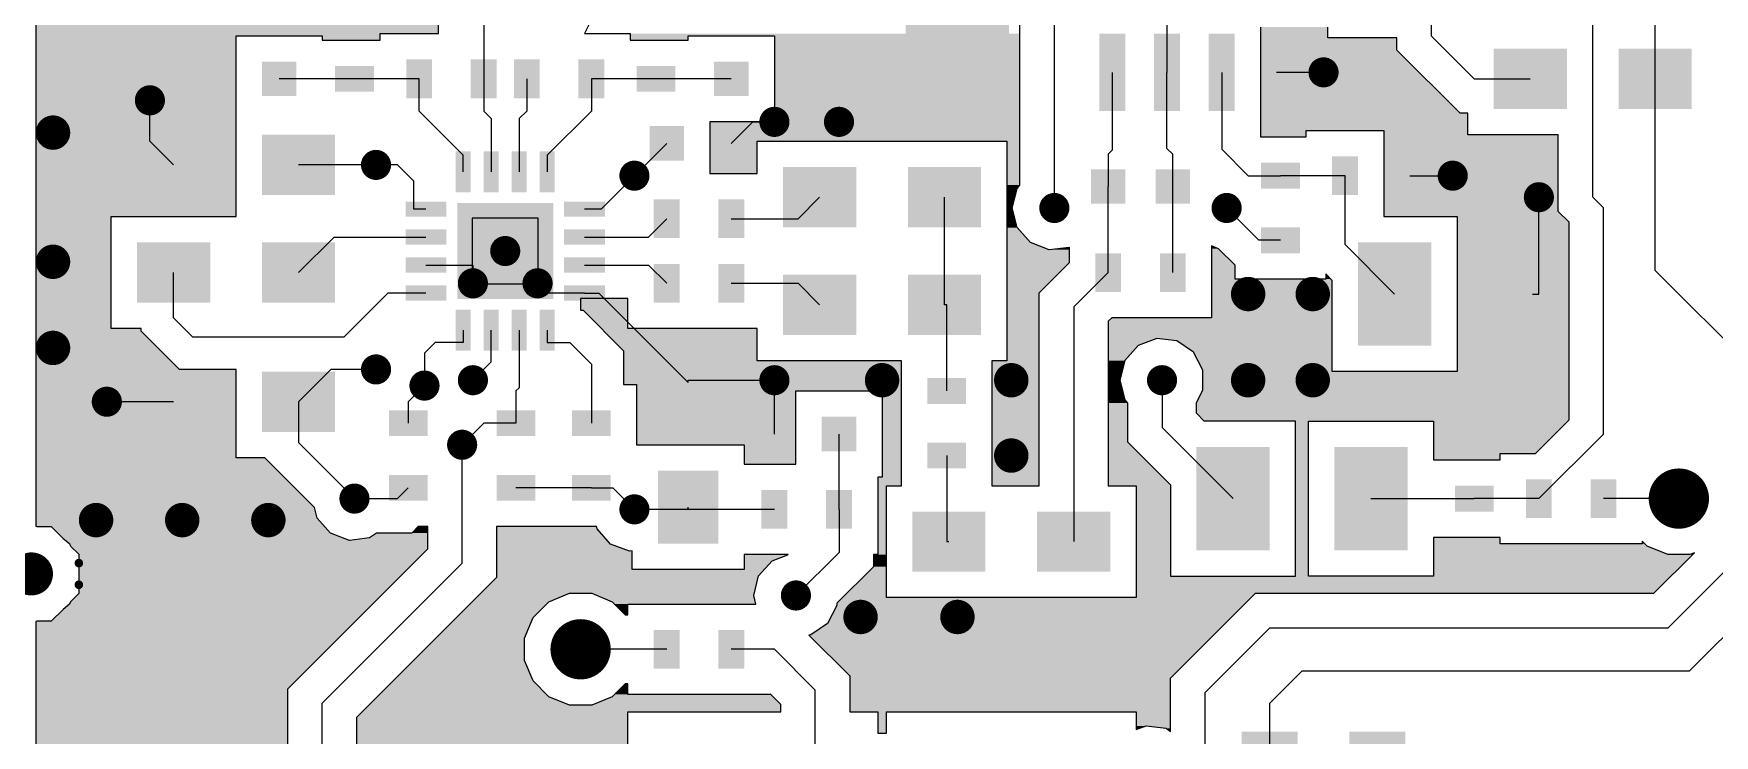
# Model space of a CAD drawing. Extents: x 295 to 953, y 10 to 290.
# Drawn here: x 564.1 to 628.5, y 129.6 to 156.4 of the extents above; entities that cross this region are included whole.
import ezdxf

# ---------------------------------------------------------------- set-up
doc = ezdxf.new("R2010")
doc.units = 0
doc.header["$LTSCALE"] = 5
doc.header["$MEASUREMENT"] = 0
doc.layers.get('0').update_dxf_attribs({"linetype": 'CONTINUOUS', "lineweight": 25})
doc.layers.add('16_COMP_GBR', color=1, linetype='CONTINUOUS')

msp = doc.modelspace()

# ---------------------------------------------------------------- linework, layer by layer
for points, const_width in [([(613.264, 154.96, 1), (613.841, 154.96, 1)], 0.577), ([(568.301, 153.888, 1), (568.879, 153.888, 1)], 0.577), ([(564.548, 152.65, 1), (565.208, 152.65, 1)], 0.66), ([(592.226, 153.063, 1), (592.804, 153.063, 1)], 0.577), ([(594.701, 153.063, 1), (595.279, 153.063, 1)], 0.577), ([(576.964, 151.413, 1), (577.541, 151.413, 1)], 0.577), ([(586.864, 151, 1), (587.441, 151, 1)], 0.577), ([(618.214, 151, 1), (618.791, 151, 1)], 0.577), ([(621.514, 150.175, 1), (622.091, 150.175, 1)], 0.577), ([(602.951, 149.762, 1), (603.529, 149.762, 1)], 0.577), ([(609.551, 149.762, 1), (610.129, 149.762, 1)], 0.577), ([(564.548, 147.7, 1), (565.208, 147.7, 1)], 0.66), ([(581.914, 148.113, 1), (582.491, 148.113, 1)], 0.577), ([(580.676, 146.875, 1), (581.254, 146.875, 1)], 0.577), ([(583.151, 146.875, 1), (583.729, 146.875, 1)], 0.577), ([(610.335, 146.463, 1), (610.995, 146.463, 1)], 0.66), ([(612.81, 146.463, 1), (613.47, 146.463, 1)], 0.66), ([(564.548, 144.4, 1), (565.208, 144.4, 1)], 0.66), ([(576.964, 143.575, 1), (577.541, 143.575, 1)], 0.577), ([(580.676, 143.162, 1), (581.254, 143.162, 1)], 0.577), ([(592.226, 143.162, 1), (592.804, 143.162, 1)], 0.577), ([(596.31, 143.162, 1), (596.97, 143.162, 1)], 0.66), ([(601.26, 143.162, 1), (601.92, 143.162, 1)], 0.66), ([(607.076, 143.162, 1), (607.654, 143.162, 1)], 0.577), ([(610.335, 143.162, 1), (610.995, 143.162, 1)], 0.66), ([(612.81, 143.162, 1), (613.47, 143.162, 1)], 0.66), ([(578.82, 142.956, 1), (579.398, 142.956, 1)], 0.577), ([(566.651, 142.338, 1), (567.229, 142.338, 1)], 0.577), ([(580.264, 140.688, 1), (580.841, 140.688, 1)], 0.577), ([(601.26, 140.275, 1), (601.92, 140.275, 1)], 0.66), ([(626.588, 138.625, 1), (627.743, 138.625, 1)], 1.155), ([(576.139, 138.625, 1), (576.716, 138.625, 1)], 0.577), ([(566.198, 137.8, 1), (566.858, 137.8, 1)], 0.66), ([(569.498, 137.8, 1), (570.158, 137.8, 1)], 0.66), ([(572.798, 137.8, 1), (573.458, 137.8, 1)], 0.66), ([(586.864, 138.213, 1), (587.441, 138.213, 1)], 0.577), ([(563.64, 135.738, 1), (564.465, 135.738, 1)], 0.825), ([(565.785, 136.152, 1), (565.95, 136.152, 1)], 0.165), ([(565.785, 135.323, 1), (565.95, 135.323, 1)], 0.165), ([(593.051, 134.912, 1), (593.629, 134.912, 1)], 0.577), ([(595.485, 134.088, 1), (596.145, 134.088, 1)], 0.66), ([(599.198, 134.088, 1), (599.858, 134.088, 1)], 0.66), ([(584.513, 132.85, 1), (585.668, 132.85, 1)], 1.155)]:
    msp.add_lwpolyline(points, format="xyb", close=True, dxfattribs=dict(const_width=const_width))
for points in [[(601.508, 156.775), (601.508, 153.97), (597.548, 156.775), (597.548, 153.97)], [(605.954, 156.445), (605.954, 153.475), (604.964, 156.445), (604.964, 153.475)], [(608.05, 156.445), (608.05, 153.475), (607.06, 156.445), (607.06, 153.475)], [(610.145, 156.445), (610.145, 153.475), (609.155, 156.445), (609.155, 153.475)], [(612.241, 156.445), (612.241, 153.475), (611.251, 156.445), (611.251, 153.475)], [(622.875, 155.868), (622.875, 153.558), (620.07, 155.868), (620.07, 153.558)], [(627.66, 155.868), (627.66, 153.558), (624.855, 155.868), (624.855, 153.558)], [(574.2, 155.373), (574.2, 154.053), (572.88, 155.373), (572.88, 154.053)], [(577.17, 155.208), (577.17, 154.218), (575.685, 155.208), (575.685, 154.218)], [(579.398, 155.455), (579.398, 153.97), (578.408, 155.455), (578.408, 153.97)], [(581.873, 155.455), (581.873, 153.97), (580.883, 155.455), (580.883, 153.97)], [(583.523, 155.455), (583.523, 153.97), (582.533, 155.455), (582.533, 153.97)], [(585.998, 155.455), (585.998, 153.97), (585.008, 155.455), (585.008, 153.97)], [(588.72, 155.208), (588.72, 154.218), (587.235, 155.208), (587.235, 154.218)], [(591.525, 155.373), (591.525, 154.053), (590.205, 155.373), (590.205, 154.053)], [(589.05, 152.898), (589.05, 151.578), (587.73, 152.898), (587.73, 151.578)], [(591.525, 152.898), (591.525, 151.578), (590.205, 152.898), (590.205, 151.578)], [(570.9, 152.568), (570.9, 150.258), (568.095, 152.568), (568.095, 150.258)], [(575.685, 152.568), (575.685, 150.258), (572.88, 152.568), (572.88, 150.258)], [(580.883, 151.932), (580.883, 150.365), (580.305, 151.932), (580.305, 150.365)], [(581.955, 151.932), (581.955, 150.365), (581.378, 151.932), (581.378, 150.365)], [(583.028, 151.932), (583.028, 150.365), (582.45, 151.932), (582.45, 150.365)], [(584.1, 151.932), (584.1, 150.365), (583.523, 151.932), (583.523, 150.365)], [(595.65, 151.33), (595.65, 149.02), (592.845, 151.33), (592.845, 149.02)], [(600.435, 151.33), (600.435, 149.02), (597.63, 151.33), (597.63, 149.02)], [(612.645, 151.495), (612.645, 150.505), (611.16, 151.495), (611.16, 150.505)], [(614.873, 151.743), (614.873, 150.258), (613.883, 151.743), (613.883, 150.258)], [(617.348, 151.743), (617.348, 150.258), (616.358, 151.743), (616.358, 150.258)], [(605.963, 151.248), (605.963, 149.928), (604.643, 151.248), (604.643, 149.928)], [(608.438, 151.248), (608.438, 149.928), (607.118, 151.248), (607.118, 149.928)], [(588.885, 150.093), (588.885, 148.608), (587.895, 150.093), (587.895, 148.608)], [(591.36, 150.093), (591.36, 148.608), (590.37, 150.093), (590.37, 148.608)], [(579.95, 150.01), (579.95, 149.433), (578.383, 150.01), (578.383, 149.433)], [(584.042, 149.952), (584.042, 146.273), (580.363, 149.952), (580.363, 146.273)], [(586.022, 150.01), (586.022, 149.433), (584.455, 150.01), (584.455, 149.433)], [(579.95, 148.938), (579.95, 148.36), (578.383, 148.938), (578.383, 148.36)], [(586.022, 148.938), (586.022, 148.36), (584.455, 148.938), (584.455, 148.36)], [(612.645, 149.02), (612.645, 148.03), (611.16, 149.02), (611.16, 148.03)], [(570.9, 148.443), (570.9, 146.133), (568.095, 148.443), (568.095, 146.133)], [(575.685, 148.443), (575.685, 146.133), (572.88, 148.443), (572.88, 146.133)], [(617.678, 148.443), (617.678, 144.483), (614.873, 148.443), (614.873, 144.483)], [(622.958, 148.443), (622.958, 144.483), (620.153, 148.443), (620.153, 144.483)], [(579.95, 147.865), (579.95, 147.288), (578.383, 147.865), (578.383, 147.288)], [(586.022, 147.865), (586.022, 147.288), (584.455, 147.865), (584.455, 147.288)], [(588.885, 147.618), (588.885, 146.133), (587.895, 147.618), (587.895, 146.133)], [(591.36, 147.618), (591.36, 146.133), (590.37, 147.618), (590.37, 146.133)], [(605.798, 148.03), (605.798, 146.545), (604.808, 148.03), (604.808, 146.545)], [(608.273, 148.03), (608.273, 146.545), (607.283, 148.03), (607.283, 146.545)], [(595.65, 147.205), (595.65, 144.895), (592.845, 147.205), (592.845, 144.895)], [(600.435, 147.205), (600.435, 144.895), (597.63, 147.205), (597.63, 144.895)], [(579.95, 146.793), (579.95, 146.215), (578.383, 146.793), (578.383, 146.215)], [(586.022, 146.793), (586.022, 146.215), (584.455, 146.793), (584.455, 146.215)], [(580.883, 145.86), (580.883, 144.293), (580.305, 145.86), (580.305, 144.293)], [(581.955, 145.86), (581.955, 144.293), (581.378, 145.86), (581.378, 144.293)], [(583.028, 145.86), (583.028, 144.293), (582.45, 145.86), (582.45, 144.293)], [(584.1, 145.86), (584.1, 144.293), (583.523, 145.86), (583.523, 144.293)], [(590.37, 144.483), (590.37, 141.678), (588.06, 144.483), (588.06, 141.678)], [(570.9, 143.493), (570.9, 141.183), (568.095, 143.493), (568.095, 141.183)], [(575.685, 143.493), (575.685, 141.183), (572.88, 143.493), (572.88, 141.183)], [(599.858, 143.245), (599.858, 142.255), (598.373, 143.245), (598.373, 142.255)], [(579.233, 142.008), (579.233, 141.018), (577.748, 142.008), (577.748, 141.018)], [(583.358, 142.008), (583.358, 141.018), (581.873, 142.008), (581.873, 141.018)], [(586.245, 142.008), (586.245, 141.018), (584.76, 142.008), (584.76, 141.018)], [(593.175, 141.76), (593.175, 140.44), (591.855, 141.76), (591.855, 140.44)], [(595.65, 141.76), (595.65, 140.44), (594.33, 141.76), (594.33, 140.44)], [(599.858, 140.77), (599.858, 139.78), (598.373, 140.77), (598.373, 139.78)], [(611.49, 140.605), (611.49, 136.645), (608.685, 140.605), (608.685, 136.645)], [(616.77, 140.605), (616.77, 136.645), (613.965, 140.605), (613.965, 136.645)], [(579.233, 139.533), (579.233, 138.543), (577.748, 139.533), (577.748, 138.543)], [(583.358, 139.533), (583.358, 138.543), (581.873, 139.533), (581.873, 138.543)], [(586.245, 139.533), (586.245, 138.543), (584.76, 139.533), (584.76, 138.543)], [(590.37, 139.698), (590.37, 136.893), (588.06, 139.698), (588.06, 136.893)], [(620.07, 139.12), (620.07, 138.13), (618.585, 139.12), (618.585, 138.13)], [(622.298, 139.368), (622.298, 137.883), (621.308, 139.368), (621.308, 137.883)], [(624.773, 139.368), (624.773, 137.883), (623.783, 139.368), (623.783, 137.883)], [(593.01, 138.955), (593.01, 137.47), (592.02, 138.955), (592.02, 137.47)], [(595.485, 138.955), (595.485, 137.47), (594.495, 138.955), (594.495, 137.47)], [(600.6, 138.13), (600.6, 135.82), (597.795, 138.13), (597.795, 135.82)], [(605.385, 138.13), (605.385, 135.82), (602.58, 138.13), (602.58, 135.82)], [(620.07, 136.645), (620.07, 135.655), (618.585, 136.645), (618.585, 135.655)], [(588.885, 133.593), (588.885, 132.108), (587.895, 133.593), (587.895, 132.108)], [(591.36, 133.593), (591.36, 132.108), (590.37, 133.593), (590.37, 132.108)], [(612.559, 129.697), (612.559, 126.763), (610.421, 129.697), (610.421, 126.763)], [(616.684, 129.697), (616.684, 126.763), (614.546, 129.697), (614.546, 126.763)]]:
    msp.add_solid(points)
at = {"layer": '16_COMP_GBR', "color": 7}
for p, q in [((623.865, 150.175), (623.865, 165.025)), ((564.218, 159.993), (564.218, 137.562)), ((579.645, 156.445), (579.645, 159.993)), ((603.24, 149.762), (603.24, 159.663)), ((626.258, 154.713), (626.258, 158.838)), ((601.92, 150.637), (601.92, 158.26)), ((617.678, 158.013), (617.678, 156.363)), ((581.378, 157.188), (581.378, 154.713)), ((585.42, 156.801), (585.234, 156.445)), ((607.555, 156.965), (607.555, 154.96)), ((611.135, 156.693), (611.135, 152.485)), ((613.718, 156.28), (613.718, 156.693)), ((571.89, 156.363), (575.19, 156.363)), ((571.89, 149.433), (571.89, 156.363)), ((575.19, 156.363), (575.19, 156.198)), ((575.19, 156.198), (577.418, 156.198)), ((577.418, 156.445), (579.645, 156.445)), ((577.418, 156.198), (577.418, 156.445)), ((585.234, 156.445), (586.988, 156.445)), ((586.988, 156.445), (586.988, 156.198)), ((586.988, 156.198), (589.215, 156.198)), ((589.215, 156.363), (592.515, 156.363)), ((589.215, 156.198), (589.215, 156.363)), ((592.515, 156.363), (592.515, 153.063)), ((616.358, 156.28), (613.718, 156.28)), ((616.358, 155.816), (616.358, 156.28)), ((619.328, 154.713), (617.678, 156.363)), ((618.781, 153.393), (616.358, 155.816)), ((576.428, 154.713), (573.54, 154.713)), ((578.903, 154.713), (576.428, 154.713)), ((578.903, 153.475), (578.903, 154.713)), ((581.378, 154.713), (581.378, 153.475)), ((583.028, 154.713), (583.028, 153.475)), ((585.503, 154.713), (585.503, 153.475)), ((587.978, 154.713), (585.503, 154.713)), ((590.865, 154.713), (587.978, 154.713)), ((605.459, 154.96), (605.459, 151.982)), ((607.555, 152.048), (607.555, 154.96)), ((609.65, 154.96), (609.65, 152.015)), ((613.553, 154.96), (611.746, 154.96)), ((619.328, 154.713), (621.473, 154.713)), ((626.258, 147.37), (626.258, 154.713)), ((568.59, 152.32), (568.59, 153.888)), ((578.903, 153.475), (580.594, 151.784)), ((581.666, 153.186), (581.378, 153.475)), ((582.739, 153.186), (583.028, 153.475)), ((583.811, 151.784), (585.503, 153.475)), ((619.08, 153.393), (618.781, 153.393)), ((619.08, 152.568), (619.08, 153.393)), ((581.666, 153.186), (581.666, 151.149)), ((582.739, 153.186), (582.739, 151.149)), ((590.04, 153.063), (590.04, 151.083)), ((592.515, 153.063), (590.04, 153.063)), ((590.865, 152.238), (591.69, 153.063)), ((591.69, 153.063), (592.515, 153.063)), ((612.893, 152.733), (615.863, 152.733)), ((612.893, 152.485), (612.893, 152.733)), ((615.863, 152.733), (615.863, 149.433)), ((569.498, 151.413), (568.59, 152.32)), ((588.39, 152.238), (587.153, 151)), ((591.855, 152.32), (601.425, 152.32)), ((591.855, 151.083), (591.855, 152.32)), ((601.425, 152.32), (601.425, 143.905)), ((605.303, 151.825), (605.459, 151.982)), ((607.555, 152.048), (607.778, 151.825)), ((610.665, 151), (609.65, 152.015)), ((611.135, 152.485), (612.893, 152.485)), ((622.545, 152.568), (619.08, 152.568)), ((622.545, 149.629), (622.545, 152.568)), ((577.253, 151.413), (574.283, 151.413)), ((578.078, 151.413), (577.253, 151.413)), ((578.078, 151.413), (578.696, 150.794)), ((580.594, 151.149), (580.594, 151.784)), ((583.811, 151.784), (583.811, 151.149)), ((605.303, 151.825), (605.303, 150.588)), ((607.778, 150.588), (607.778, 151.825)), ((578.696, 149.721), (578.696, 150.794)), ((587.153, 151), (585.874, 149.721)), ((590.04, 151.083), (591.855, 151.083)), ((610.665, 151), (611.903, 151)), ((614.378, 151), (611.903, 151)), ((614.378, 148.36), (614.378, 151)), ((616.853, 151), (618.503, 151)), ((594.248, 150.175), (593.423, 149.35)), ((599.033, 146.05), (599.033, 150.175)), ((601.625, 149.762), (601.811, 150.513)), ((601.811, 150.513), (601.92, 150.637)), ((605.303, 147.288), (605.303, 150.588)), ((607.778, 147.288), (607.778, 150.588)), ((621.803, 146.463), (621.803, 150.175)), ((623.865, 150.175), (624.278, 149.762)), ((567.105, 149.433), (571.89, 149.433)), ((567.105, 145.143), (567.105, 149.433)), ((579.167, 149.721), (578.696, 149.721)), ((585.874, 149.721), (585.239, 149.721)), ((601.811, 149.012), (601.625, 149.762)), ((609.84, 149.762), (611.078, 148.525)), ((615.863, 149.433), (618.668, 149.433)), ((618.668, 149.433), (618.668, 143.493)), ((622.958, 149.216), (622.545, 149.629)), ((624.278, 141.1), (624.278, 149.762)), ((580.94, 149.375), (580.94, 146.85)), ((583.465, 149.375), (580.94, 149.375)), ((583.465, 146.85), (583.465, 149.375)), ((588.39, 149.35), (587.689, 148.649)), ((590.865, 149.35), (593.423, 149.35)), ((602.323, 148.434), (601.811, 149.012)), ((622.958, 141.646), (622.958, 149.216)), ((574.283, 147.288), (575.644, 148.649)), ((575.644, 148.649), (579.167, 148.649)), ((585.239, 148.649), (587.689, 148.649)), ((603.045, 148.16), (602.323, 148.434)), ((603.813, 148.253), (603.045, 148.16)), ((603.818, 148.256), (603.813, 148.253)), ((603.818, 147.67), (603.818, 148.256)), ((609.263, 148.306), (609.263, 145.555)), ((609.533, 148.202), (609.263, 148.306)), ((610.17, 147.566), (609.533, 148.202)), ((611.903, 148.525), (611.078, 148.525)), ((616.275, 146.463), (614.378, 148.36)), ((579.167, 147.576), (580.965, 147.576)), ((580.965, 147.576), (580.965, 146.875)), ((585.239, 147.576), (587.689, 147.576)), ((588.39, 146.875), (587.689, 147.576)), ((602.663, 146.514), (603.818, 147.67)), ((610.17, 147.04), (610.17, 147.566)), ((569.498, 145.555), (569.498, 147.288)), ((580.94, 146.85), (583.465, 146.85)), ((583.44, 146.504), (583.44, 146.875)), ((590.865, 146.875), (593.423, 146.875)), ((594.248, 146.05), (593.423, 146.875)), ((605.303, 147.288), (603.983, 145.968)), ((613.635, 147.04), (610.17, 147.04)), ((613.635, 147.236), (613.635, 147.04)), ((613.883, 146.989), (613.635, 147.236)), ((613.883, 143.493), (613.883, 146.989)), ((626.258, 147.37), (630.053, 143.575)), ((576.015, 144.813), (577.706, 146.504)), ((579.167, 146.504), (577.706, 146.504)), ((585.239, 146.504), (583.44, 146.504)), ((585.09, 146.298), (585.09, 145.844)), ((586.905, 146.298), (585.09, 146.298)), ((585.239, 146.504), (585.791, 146.504)), ((589.215, 143.08), (585.791, 146.504)), ((586.905, 145.143), (586.905, 146.298)), ((602.663, 139.12), (602.663, 146.514)), ((621.555, 146.463), (621.803, 146.463)), ((569.498, 145.555), (570.24, 144.813)), ((585.09, 145.844), (585.191, 145.844)), ((585.191, 145.844), (586.74, 144.294)), ((599.115, 146.05), (599.033, 146.05)), ((599.115, 142.75), (599.115, 146.05)), ((603.983, 145.968), (603.983, 136.975)), ((605.438, 145.555), (605.303, 145.421)), ((609.263, 145.555), (605.438, 145.555)), ((568.26, 145.143), (567.105, 145.143)), ((568.26, 145.042), (568.26, 145.143)), ((569.727, 143.575), (568.26, 145.042)), ((580.594, 145.077), (580.594, 144.606)), ((581.666, 143.864), (581.666, 145.077)), ((582.739, 145.077), (582.739, 142.874)), ((583.811, 145.077), (583.811, 144.606)), ((591.855, 145.143), (586.905, 145.143)), ((591.855, 143.905), (591.855, 145.143)), ((605.303, 145.421), (605.303, 139.12)), ((576.015, 144.813), (570.24, 144.813)), ((579.109, 144.194), (579.521, 144.606)), ((580.594, 144.606), (579.521, 144.606)), ((583.811, 144.606), (584.678, 144.606)), ((585.503, 143.781), (584.678, 144.606)), ((586.74, 144.294), (586.74, 142.998)), ((606.448, 144.491), (605.936, 143.913)), ((607.17, 144.766), (606.448, 144.491)), ((607.938, 144.672), (607.17, 144.766)), ((608.574, 144.233), (607.938, 144.672)), ((579.109, 144.194), (579.109, 142.956)), ((580.965, 143.162), (581.666, 143.864)), ((585.503, 143.781), (585.503, 141.513)), ((597.383, 143.905), (591.855, 143.905)), ((597.383, 139.12), (597.383, 143.905)), ((600.848, 143.905), (600.848, 139.12)), ((601.425, 143.905), (600.848, 143.905)), ((605.936, 143.913), (605.75, 143.162)), ((608.933, 143.549), (608.574, 144.233)), ((571.89, 143.575), (569.727, 143.575)), ((571.89, 140.192), (571.89, 143.575)), ((574.283, 142.338), (575.52, 143.575)), ((577.253, 143.575), (575.52, 143.575)), ((579.109, 142.956), (578.49, 142.338)), ((586.74, 142.998), (587.235, 142.998)), ((587.235, 142.998), (587.235, 140.688)), ((589.215, 143.162), (592.515, 143.162)), ((589.215, 143.08), (589.215, 143.162)), ((592.515, 141.1), (592.515, 143.162)), ((605.75, 143.162), (605.936, 142.412)), ((607.365, 143.162), (607.365, 141.348)), ((608.933, 142.776), (608.933, 143.549)), ((618.668, 143.493), (613.883, 143.493)), ((569.498, 142.338), (566.94, 142.338)), ((574.283, 142.338), (574.283, 140.77)), ((578.49, 142.338), (578.49, 141.513)), ((582.615, 142.75), (582.739, 142.874)), ((582.615, 142.75), (582.615, 141.513)), ((593.34, 142.75), (596.64, 142.75)), ((593.34, 139.945), (593.34, 142.75)), ((596.64, 142.75), (596.64, 139.45)), ((605.936, 142.412), (606.045, 142.288)), ((608.685, 142.305), (608.933, 142.776)), ((606.045, 142.288), (606.045, 140.801)), ((608.685, 141.894), (608.685, 142.305)), ((608.985, 141.595), (608.685, 141.894)), ((580.553, 140.688), (581.378, 141.513)), ((582.615, 141.513), (581.378, 141.513)), ((594.99, 138.213), (594.99, 141.1)), ((610.088, 138.625), (607.365, 141.348)), ((612.48, 141.595), (608.985, 141.595)), ((612.48, 135.655), (612.48, 141.595)), ((612.975, 141.595), (617.76, 141.595)), ((612.975, 135.655), (612.975, 141.595)), ((617.76, 141.595), (617.76, 140.11)), ((621.669, 140.358), (622.958, 141.646)), ((621.803, 138.625), (624.278, 141.1)), ((576.428, 138.625), (574.283, 140.77)), ((580.553, 136.15), (580.553, 140.688)), ((587.235, 140.688), (591.36, 140.688)), ((591.36, 140.688), (591.36, 139.945)), ((606.045, 140.801), (607.695, 139.151)), ((572.994, 140.192), (571.89, 140.192)), ((574.895, 138.29), (572.994, 140.192)), ((591.36, 139.945), (593.34, 139.945)), ((599.115, 140.275), (599.115, 136.975)), ((617.76, 140.11), (620.318, 140.11)), ((620.318, 140.358), (621.669, 140.358)), ((620.318, 140.11), (620.318, 140.358)), ((596.475, 139.45), (596.475, 136.48)), ((596.64, 139.45), (596.475, 139.45)), ((596.805, 139.12), (597.383, 139.12)), ((596.805, 134.83), (596.805, 139.12)), ((600.848, 139.12), (602.663, 139.12)), ((605.303, 139.12), (606.375, 139.12)), ((606.375, 139.12), (606.375, 134.83)), ((607.695, 139.151), (607.695, 135.655)), ((576.428, 138.625), (578.078, 138.625)), ((578.49, 139.038), (578.078, 138.625)), ((585.503, 139.038), (582.615, 139.038)), ((585.503, 139.038), (586.328, 139.038)), ((587.153, 138.213), (586.328, 139.038)), ((615.368, 138.625), (619.328, 138.625)), ((621.803, 138.625), (619.328, 138.625)), ((627.165, 138.625), (624.278, 138.625)), ((574.999, 137.874), (574.895, 138.29)), ((575.51, 137.297), (574.999, 137.874)), ((589.215, 138.213), (587.153, 138.213)), ((589.215, 138.213), (589.215, 138.295)), ((592.515, 138.213), (589.215, 138.213)), ((594.99, 138.213), (594.99, 136.563)), ((564.218, 137.562), (564.257, 137.553)), ((564.257, 137.553), (564.805, 137.553)), ((564.805, 137.553), (565.264, 137.094)), ((576.233, 137.023), (575.51, 137.297)), ((577.276, 137.305), (577, 137.115)), ((578.624, 137.305), (577.276, 137.305)), ((578.873, 137.553), (578.624, 137.305)), ((579.233, 137.553), (578.873, 137.553)), ((579.233, 136.696), (579.233, 137.553)), ((581.873, 137.553), (581.873, 135.604)), ((585.701, 137.553), (581.873, 137.553)), ((585.724, 137.462), (585.701, 137.553)), ((586.235, 136.884), (585.724, 137.462)), ((565.264, 137.094), (565.508, 136.899)), ((565.508, 136.899), (565.554, 136.803)), ((565.554, 136.803), (565.868, 136.49)), ((573.87, 131.334), (579.233, 136.696)), ((577, 137.115), (576.233, 137.023)), ((586.958, 136.61), (586.235, 136.884)), ((587.07, 136.624), (586.958, 136.61)), ((587.07, 135.903), (587.07, 136.624)), ((593.34, 134.912), (594.99, 136.563)), ((599.115, 136.975), (599.198, 136.975)), ((617.76, 137.14), (617.76, 135.655)), ((620.318, 137.14), (617.76, 137.14)), ((620.318, 136.893), (620.318, 137.14)), ((625.763, 136.893), (620.318, 136.893)), ((625.763, 136.993), (625.763, 136.893)), ((625.951, 136.807), (625.763, 136.993)), ((626.738, 136.48), (625.951, 136.807)), ((626.206, 134.995), (627.761, 136.549)), ((629.64, 136.563), (626.753, 133.675)), ((627.761, 136.549), (627.592, 136.48)), ((565.868, 136.49), (565.868, 136.152)), ((565.868, 136.152), (565.868, 135.323)), ((580.553, 136.15), (575.19, 130.788)), ((591.36, 135.903), (587.07, 135.903)), ((591.36, 136.48), (591.36, 135.903)), ((593.041, 136.48), (591.36, 136.48)), ((591.911, 135.663), (592.423, 136.241)), ((592.423, 136.241), (593.033, 136.473)), ((593.033, 136.473), (593.041, 136.48)), ((596.31, 136.016), (594.908, 134.614)), ((596.31, 136.48), (596.31, 136.016)), ((596.475, 136.48), (596.31, 136.48)), ((627.592, 136.48), (626.738, 136.48)), ((565.868, 135.323), (565.868, 134.985)), ((581.873, 135.604), (576.51, 130.241)), ((591.725, 134.912), (591.911, 135.663)), ((607.695, 135.655), (612.48, 135.655)), ((617.76, 135.655), (612.975, 135.655)), ((631.29, 135.738), (627.578, 132.025)), ((565.554, 134.673), (565.508, 134.576)), ((565.868, 134.985), (565.554, 134.673)), ((583.272, 134.066), (583.876, 134.668)), ((583.876, 134.668), (584.663, 134.995)), ((584.663, 134.995), (585.517, 134.995)), ((585.517, 134.995), (586.306, 134.668)), ((586.306, 134.668), (586.804, 134.17)), ((586.905, 134.583), (591.807, 134.583)), ((586.905, 134.17), (586.905, 134.583)), ((591.807, 134.583), (591.725, 134.912)), ((594.908, 134.614), (594.908, 134.526)), ((606.375, 134.83), (596.805, 134.83)), ((607.695, 131.746), (610.944, 134.995)), ((610.944, 134.995), (626.206, 134.995)), ((565.264, 134.381), (564.805, 133.923)), ((565.508, 134.576), (565.264, 134.381)), ((582.945, 133.277), (583.272, 134.066)), ((586.804, 134.17), (586.905, 134.17)), ((594.908, 134.526), (594.55, 133.842)), ((564.257, 133.923), (564.218, 133.913)), ((564.218, 133.913), (564.218, 108.027)), ((564.805, 133.923), (564.257, 133.923)), ((593.913, 133.403), (593.838, 133.395)), ((593.838, 133.395), (595.403, 131.829)), ((594.55, 133.842), (593.913, 133.403)), ((611.49, 133.675), (609.015, 131.2)), ((611.49, 133.675), (626.753, 133.675)), ((582.945, 132.423), (582.945, 133.277)), ((588.39, 132.85), (585.09, 132.85)), ((592.515, 132.85), (590.865, 132.85)), ((592.515, 132.85), (594.083, 131.283)), ((583.272, 131.636), (582.945, 132.423)), ((612.728, 132.025), (611.49, 130.788)), ((612.728, 132.025), (627.578, 132.025)), ((583.876, 131.032), (583.272, 131.636)), ((586.804, 131.53), (586.306, 131.032)), ((586.905, 131.53), (586.804, 131.53)), ((586.905, 131.118), (586.905, 131.53)), ((595.403, 131.829), (595.403, 130.458)), ((607.695, 129.705), (607.695, 131.746)), ((573.87, 106.912), (573.87, 131.334)), ((575.19, 106.038), (575.19, 130.788)), ((584.663, 130.705), (583.876, 131.032)), ((586.306, 131.032), (585.517, 130.705)), ((592.35, 131.118), (586.905, 131.118)), ((592.35, 131.149), (592.35, 131.118)), ((592.763, 130.736), (592.35, 131.149)), ((592.763, 130.458), (592.763, 130.736)), ((594.083, 128.313), (594.083, 131.283)), ((609.015, 116.763), (609.015, 131.2)), ((611.49, 128.23), (611.49, 130.788)), ((576.51, 130.241), (576.51, 106.896)), ((585.517, 130.705), (584.663, 130.705)), ((586.905, 130.458), (592.763, 130.458)), ((586.905, 126.168), (586.905, 130.458)), ((595.403, 130.458), (596.475, 130.458)), ((596.475, 130.458), (596.475, 129.633)), ((596.805, 130.458), (606.375, 130.458)), ((596.805, 129.633), (596.805, 130.458)), ((606.375, 130.458), (606.375, 129.771)), ((596.475, 129.633), (596.805, 129.633)), ((606.375, 129.771), (606.758, 129.916)), ((606.758, 129.916), (607.525, 129.822)), ((607.525, 129.822), (607.695, 129.705))]:
    msp.add_line(p, q, dxfattribs=at)
for points in [[(564.218, 156.445), (564.218, 159.992), (579.645, 156.445), (579.645, 159.992)], [(611.135, 156.28), (611.135, 156.692), (613.718, 156.28), (613.718, 156.692)], [(564.218, 156.363), (564.218, 156.445), (577.418, 156.363), (577.418, 156.445)], [(564.218, 156.445), (564.218, 156.445), (577.418, 156.445), (579.645, 156.445)], [(564.218, 156.362), (564.218, 156.363), (571.89, 156.362), (575.19, 156.363)], [(564.218, 149.433), (564.218, 156.362), (571.89, 149.433), (571.89, 156.362)], [(575.19, 156.198), (575.19, 156.363), (577.418, 156.198), (577.418, 156.363)], [(586.988, 156.363), (586.988, 156.445), (601.92, 156.363), (601.92, 156.445)], [(586.988, 156.362), (586.988, 156.363), (589.215, 156.362), (592.515, 156.363)], [(586.988, 156.198), (586.988, 156.362), (589.215, 156.198), (589.215, 156.362)], [(592.515, 153.063), (592.515, 156.363), (601.92, 153.063), (601.92, 156.363)], [(611.135, 155.816), (611.135, 156.28), (616.358, 155.816), (616.358, 156.28)], [(611.135, 156.28), (611.135, 156.28), (616.358, 156.28), (613.718, 156.28)], [(611.135, 153.393), (611.135, 155.816), (618.781, 153.393), (616.358, 155.816)], [(611.135, 153.392), (611.135, 153.393), (619.08, 153.392), (618.781, 153.393)], [(611.135, 152.733), (611.135, 153.392), (619.08, 152.733), (619.08, 153.392)], [(590.04, 152.32), (590.04, 153.063), (601.92, 152.32), (601.92, 153.063)], [(611.135, 152.732), (611.135, 152.733), (612.893, 152.732), (615.863, 152.733)], [(611.135, 152.485), (611.135, 152.732), (612.893, 152.485), (612.893, 152.732)], [(615.863, 152.568), (615.863, 152.733), (619.08, 152.568), (619.08, 152.733)], [(590.04, 151.083), (590.04, 152.32), (591.855, 151.083), (591.855, 152.32)], [(590.04, 152.32), (590.04, 152.32), (591.855, 152.32), (601.425, 152.32)], [(601.425, 150.637), (601.425, 152.32), (601.92, 150.637), (601.92, 152.32)], [(615.863, 152.567), (615.863, 152.568), (622.545, 152.567), (619.08, 152.568)], [(615.863, 149.629), (615.863, 152.567), (622.545, 149.629), (622.545, 152.567)], [(601.425, 150.513), (601.425, 150.637), (601.811, 150.513), (601.92, 150.637)], [(601.425, 149.762), (601.425, 150.513), (601.625, 149.762), (601.811, 150.513)], [(564.218, 149.432), (564.218, 149.433), (567.105, 149.432), (571.89, 149.433)], [(564.218, 145.143), (564.218, 149.432), (567.105, 145.143), (567.105, 149.432)], [(601.425, 149.012), (601.425, 149.762), (601.811, 149.012), (601.625, 149.762)], [(615.863, 149.433), (615.863, 149.629), (622.741, 149.433), (622.545, 149.629)], [(618.668, 149.216), (618.668, 149.433), (622.958, 149.216), (622.741, 149.433)], [(580.94, 146.85), (580.94, 149.375), (583.465, 146.85), (583.465, 149.375)], [(580.94, 149.375), (580.94, 149.375), (583.465, 149.375), (580.94, 149.375)], [(601.425, 148.434), (601.425, 149.012), (602.323, 148.434), (601.811, 149.012)], [(618.668, 143.493), (618.668, 149.216), (622.958, 143.493), (622.958, 149.216)], [(601.425, 148.16), (601.425, 148.434), (603.045, 148.16), (602.323, 148.434)], [(601.425, 147.67), (601.425, 148.16), (603.818, 147.67), (603.818, 148.16)], [(603.045, 148.16), (603.813, 148.253), (603.818, 148.16), (603.818, 148.253)], [(603.813, 148.253), (603.818, 148.256), (603.818, 148.253), (603.818, 148.256)], [(609.263, 148.202), (609.263, 148.306), (609.533, 148.202), (609.263, 148.306)], [(609.263, 147.566), (609.263, 148.202), (610.17, 147.566), (609.533, 148.202)], [(601.425, 146.514), (601.425, 147.67), (602.663, 146.514), (603.818, 147.67)], [(609.263, 147.04), (609.263, 147.566), (610.17, 147.04), (610.17, 147.566)], [(609.263, 146.989), (609.263, 147.04), (613.883, 146.989), (613.831, 147.04)], [(609.263, 145.555), (609.263, 146.989), (613.883, 145.555), (613.883, 146.989)], [(613.635, 147.04), (613.635, 147.236), (613.831, 147.04), (613.635, 147.236)], [(585.09, 146.297), (585.09, 146.298), (586.905, 146.297), (585.09, 146.298)], [(585.09, 145.844), (585.09, 146.297), (586.905, 145.844), (586.905, 146.297)], [(601.425, 143.905), (601.425, 146.514), (602.663, 143.905), (602.663, 146.514)], [(585.892, 145.143), (585.191, 145.844), (586.905, 145.143), (586.905, 145.844)], [(605.303, 145.421), (605.438, 145.555), (613.883, 145.421), (613.883, 145.555)], [(605.438, 145.555), (605.438, 145.555), (607.17, 145.555), (605.438, 145.555)], [(564.218, 145.142), (564.218, 145.143), (568.26, 145.142), (567.105, 145.143)], [(564.218, 145.042), (564.218, 145.142), (568.26, 145.042), (568.26, 145.142)], [(564.218, 143.575), (564.218, 145.042), (569.727, 143.575), (568.26, 145.042)], [(585.892, 145.142), (585.892, 145.143), (591.855, 145.142), (586.905, 145.143)], [(586.74, 144.294), (585.892, 145.142), (591.855, 144.294), (591.855, 145.142)], [(605.303, 144.766), (605.303, 145.421), (613.883, 144.766), (613.883, 145.421)], [(586.74, 143.905), (586.74, 144.294), (591.855, 143.905), (591.855, 144.294)], [(605.303, 144.491), (605.303, 144.766), (606.448, 144.491), (607.17, 144.766)], [(605.303, 143.913), (605.303, 144.491), (605.936, 143.913), (606.448, 144.491)], [(607.938, 144.672), (607.17, 144.766), (613.883, 144.672), (613.883, 144.766)], [(608.574, 144.233), (607.938, 144.672), (613.883, 144.233), (613.883, 144.672)], [(586.74, 142.998), (586.74, 143.905), (597.383, 142.998), (597.383, 143.905)], [(586.74, 143.905), (586.74, 143.905), (597.383, 143.905), (591.855, 143.905)], [(600.848, 139.12), (600.848, 143.905), (602.663, 139.12), (602.663, 143.905)], [(605.303, 143.162), (605.303, 143.913), (605.75, 143.162), (605.936, 143.913)], [(608.933, 143.549), (608.574, 144.233), (613.883, 143.549), (613.883, 144.233)], [(564.218, 140.192), (564.218, 143.575), (571.89, 140.192), (571.89, 143.575)], [(564.218, 143.575), (564.218, 143.575), (571.89, 143.575), (569.727, 143.575)], [(587.235, 142.75), (587.235, 142.998), (597.383, 142.75), (597.383, 142.998)], [(605.303, 142.412), (605.303, 143.162), (605.936, 142.412), (605.75, 143.162)], [(608.933, 143.493), (608.933, 143.549), (613.883, 143.493), (613.883, 143.549)], [(608.933, 142.776), (608.933, 143.493), (622.958, 142.776), (622.958, 143.493)], [(587.235, 140.688), (587.235, 142.75), (593.34, 140.688), (593.34, 142.75)], [(587.235, 142.75), (587.235, 142.75), (593.34, 142.75), (596.64, 142.75)], [(596.64, 139.45), (596.64, 142.75), (597.383, 139.45), (597.383, 142.75)], [(605.303, 142.288), (605.303, 142.412), (606.045, 142.288), (605.936, 142.412)], [(608.685, 142.305), (608.933, 142.776), (622.958, 142.305), (622.958, 142.776)], [(605.303, 140.801), (605.303, 142.288), (606.045, 140.801), (606.045, 142.288)], [(608.685, 141.894), (608.685, 142.305), (622.958, 141.894), (622.958, 142.305)], [(608.934, 141.646), (608.685, 141.894), (622.958, 141.646), (622.958, 141.894)], [(608.985, 141.595), (608.934, 141.646), (622.906, 141.595), (622.958, 141.646)], [(612.48, 135.655), (612.48, 141.595), (612.975, 135.655), (612.975, 141.595)], [(612.48, 141.595), (612.48, 141.595), (612.975, 141.595), (617.76, 141.595)], [(617.76, 140.358), (617.76, 141.595), (621.669, 140.358), (622.906, 141.595)], [(591.36, 139.945), (591.36, 140.688), (593.34, 139.945), (593.34, 140.688)], [(605.303, 139.151), (605.303, 140.801), (607.695, 139.151), (606.045, 140.801)], [(564.218, 140.192), (564.218, 140.192), (572.994, 140.192), (571.89, 140.192)], [(564.218, 138.29), (564.218, 140.192), (574.895, 138.29), (572.994, 140.192)], [(617.76, 140.357), (617.76, 140.358), (620.318, 140.357), (621.669, 140.358)], [(617.76, 140.11), (617.76, 140.357), (620.318, 140.11), (620.318, 140.357)], [(596.475, 139.12), (596.475, 139.45), (597.383, 139.12), (597.383, 139.45)], [(596.475, 136.48), (596.475, 139.12), (596.805, 136.48), (596.805, 139.12)], [(596.475, 139.12), (596.475, 139.12), (596.805, 139.12), (597.383, 139.12)], [(605.303, 139.12), (605.303, 139.151), (607.695, 139.12), (607.695, 139.151)], [(606.375, 135.655), (606.375, 139.12), (607.695, 135.655), (607.695, 139.12)], [(564.218, 137.874), (564.218, 138.29), (574.999, 137.874), (574.895, 138.29)], [(564.218, 137.562), (564.218, 137.874), (575.275, 137.562), (574.999, 137.874)], [(564.257, 137.553), (564.218, 137.562), (575.284, 137.553), (575.275, 137.562)], [(565.061, 137.297), (564.805, 137.553), (575.51, 137.297), (575.284, 137.553)], [(565.264, 137.094), (565.061, 137.297), (576.046, 137.094), (575.51, 137.297)], [(577, 137.115), (577.276, 137.305), (579.233, 137.115), (579.233, 137.305)], [(578.624, 137.305), (578.873, 137.552), (579.233, 137.305), (579.233, 137.552)], [(578.873, 137.552), (578.873, 137.553), (579.233, 137.552), (578.873, 137.553)], [(581.873, 137.552), (581.873, 137.553), (585.701, 137.552), (581.873, 137.553)], [(581.873, 137.462), (581.873, 137.552), (585.724, 137.462), (585.701, 137.552)], [(581.873, 136.884), (581.873, 137.462), (586.235, 136.884), (585.724, 137.462)], [(565.353, 137.023), (565.264, 137.094), (576.233, 137.023), (576.046, 137.094)], [(565.508, 136.899), (565.353, 137.023), (579.233, 136.899), (579.233, 137.023)], [(565.554, 136.803), (565.508, 136.899), (579.233, 136.803), (579.233, 136.899)], [(565.661, 136.696), (565.554, 136.803), (579.233, 136.696), (579.233, 136.803)], [(565.868, 136.49), (565.661, 136.696), (579.026, 136.49), (579.233, 136.696)], [(576.233, 137.023), (577, 137.115), (579.233, 137.023), (579.233, 137.115)], [(581.873, 136.61), (581.873, 136.884), (586.958, 136.61), (586.235, 136.884)], [(581.873, 135.903), (581.873, 136.61), (587.07, 135.903), (587.07, 136.61)], [(586.958, 136.61), (587.07, 136.624), (587.07, 136.61), (587.07, 136.624)], [(617.76, 136.893), (617.76, 137.14), (620.318, 136.893), (620.318, 137.14)], [(617.76, 137.14), (617.76, 137.14), (620.318, 137.14), (617.76, 137.14)], [(617.76, 136.807), (617.76, 136.893), (625.951, 136.807), (625.864, 136.893)], [(617.76, 136.48), (617.76, 136.807), (626.738, 136.48), (625.951, 136.807)], [(625.763, 136.893), (625.763, 136.993), (625.864, 136.893), (625.763, 136.993)], [(627.592, 136.48), (627.761, 136.549), (627.691, 136.48), (627.761, 136.549)], [(565.868, 134.985), (565.868, 136.49), (577.522, 134.985), (579.026, 136.49)], [(581.873, 135.663), (581.873, 135.903), (591.911, 135.663), (592.123, 135.903)], [(591.36, 136.473), (591.36, 136.48), (593.033, 136.473), (593.041, 136.48)], [(591.36, 136.48), (591.36, 136.48), (593.041, 136.48), (591.36, 136.48)], [(591.36, 136.241), (591.36, 136.473), (592.423, 136.241), (593.033, 136.473)], [(591.36, 135.903), (591.36, 136.241), (592.123, 135.903), (592.423, 136.241)], [(595.124, 134.83), (596.31, 136.016), (596.805, 134.83), (596.805, 136.016)], [(596.31, 136.016), (596.31, 136.48), (596.805, 136.016), (596.805, 136.48)], [(617.76, 135.655), (617.76, 136.48), (626.866, 135.655), (627.691, 136.48)], [(581.264, 134.995), (581.873, 135.604), (591.745, 134.995), (591.896, 135.604)], [(581.873, 135.604), (581.873, 135.663), (591.896, 135.604), (591.911, 135.663)], [(606.375, 134.995), (606.375, 135.655), (626.206, 134.995), (626.866, 135.655)], [(565.508, 134.576), (565.554, 134.673), (577.112, 134.576), (577.21, 134.673)], [(565.554, 134.673), (565.868, 134.985), (577.21, 134.673), (577.522, 134.985)], [(580.335, 134.066), (580.937, 134.668), (583.272, 134.066), (583.876, 134.668)], [(580.937, 134.668), (581.264, 134.995), (583.876, 134.668), (584.663, 134.995)], [(581.264, 134.995), (581.264, 134.995), (584.663, 134.995), (585.517, 134.995)], [(585.717, 134.912), (585.517, 134.995), (591.725, 134.912), (591.745, 134.995)], [(586.306, 134.668), (585.717, 134.912), (591.786, 134.668), (591.725, 134.912)], [(586.392, 134.583), (586.306, 134.668), (591.807, 134.583), (591.786, 134.668)], [(586.392, 134.582), (586.392, 134.583), (586.905, 134.582), (591.807, 134.583)], [(586.804, 134.17), (586.392, 134.582), (586.905, 134.17), (586.905, 134.582)], [(594.908, 134.614), (595.124, 134.83), (610.563, 134.614), (610.779, 134.83)], [(594.908, 134.526), (594.908, 134.614), (610.475, 134.526), (610.563, 134.614)], [(606.375, 134.83), (606.375, 134.995), (610.779, 134.83), (610.944, 134.995)], [(606.375, 134.995), (606.375, 134.995), (610.944, 134.995), (626.206, 134.995)], [(564.805, 133.923), (565.264, 134.381), (576.459, 133.923), (576.918, 134.381)], [(565.264, 134.381), (565.508, 134.576), (576.918, 134.381), (577.112, 134.576)], [(579.546, 133.277), (580.335, 134.066), (582.945, 133.277), (583.272, 134.066)], [(594.55, 133.842), (594.908, 134.526), (609.791, 133.842), (610.475, 134.526)], [(564.218, 133.913), (564.257, 133.923), (576.449, 133.913), (576.459, 133.923)], [(564.218, 131.334), (564.218, 133.913), (573.87, 131.334), (576.449, 133.913)], [(593.838, 133.395), (593.913, 133.403), (609.343, 133.395), (609.352, 133.403)], [(595.403, 131.829), (593.838, 133.395), (607.778, 131.829), (609.343, 133.395)], [(593.913, 133.403), (594.55, 133.842), (609.352, 133.403), (609.791, 133.842)], [(578.691, 132.423), (579.546, 133.277), (582.945, 132.423), (582.945, 133.277)], [(577.904, 131.636), (578.691, 132.423), (583.272, 131.636), (582.945, 132.423)], [(577.3, 131.032), (577.904, 131.636), (583.876, 131.032), (583.272, 131.636)], [(586.392, 131.118), (586.804, 131.53), (586.905, 131.118), (586.905, 131.53)], [(586.804, 131.53), (586.804, 131.53), (586.905, 131.53), (586.804, 131.53)], [(595.403, 131.746), (595.403, 131.829), (607.695, 131.746), (607.778, 131.829)], [(595.403, 130.458), (595.403, 131.746), (607.695, 130.458), (607.695, 131.746)], [(564.218, 108.027), (564.218, 131.334), (573.87, 108.027), (573.87, 131.334)], [(576.974, 130.705), (577.3, 131.032), (584.663, 130.705), (583.876, 131.032)], [(585.517, 130.705), (585.593, 130.736), (592.763, 130.705), (592.763, 130.736)], [(585.593, 130.736), (586.306, 131.032), (592.763, 130.736), (592.467, 131.032)], [(586.306, 131.032), (586.392, 131.118), (592.467, 131.032), (592.381, 131.118)], [(592.35, 131.118), (592.35, 131.149), (592.381, 131.118), (592.35, 131.149)], [(576.51, 130.241), (576.726, 130.457), (586.905, 130.241), (586.905, 130.457)], [(576.51, 126.168), (576.51, 130.241), (586.905, 126.168), (586.905, 130.241)], [(576.726, 130.458), (576.974, 130.705), (592.763, 130.458), (592.763, 130.705)], [(576.726, 130.457), (576.726, 130.458), (586.905, 130.457), (592.763, 130.458)], [(596.475, 130.457), (596.475, 130.458), (596.805, 130.457), (606.375, 130.458)], [(596.475, 129.633), (596.475, 130.457), (596.805, 129.633), (596.805, 130.457)], [(606.375, 129.916), (606.375, 130.458), (607.695, 129.916), (607.695, 130.458)], [(606.375, 129.771), (606.375, 129.916), (606.375, 129.771), (606.758, 129.916)], [(607.525, 129.822), (606.758, 129.916), (607.695, 129.822), (607.695, 129.916)], [(607.695, 129.705), (607.525, 129.822), (607.695, 129.705), (607.695, 129.822)]]:
    msp.add_solid(points, dxfattribs=at)

doc.saveas('drawing.dxf')
